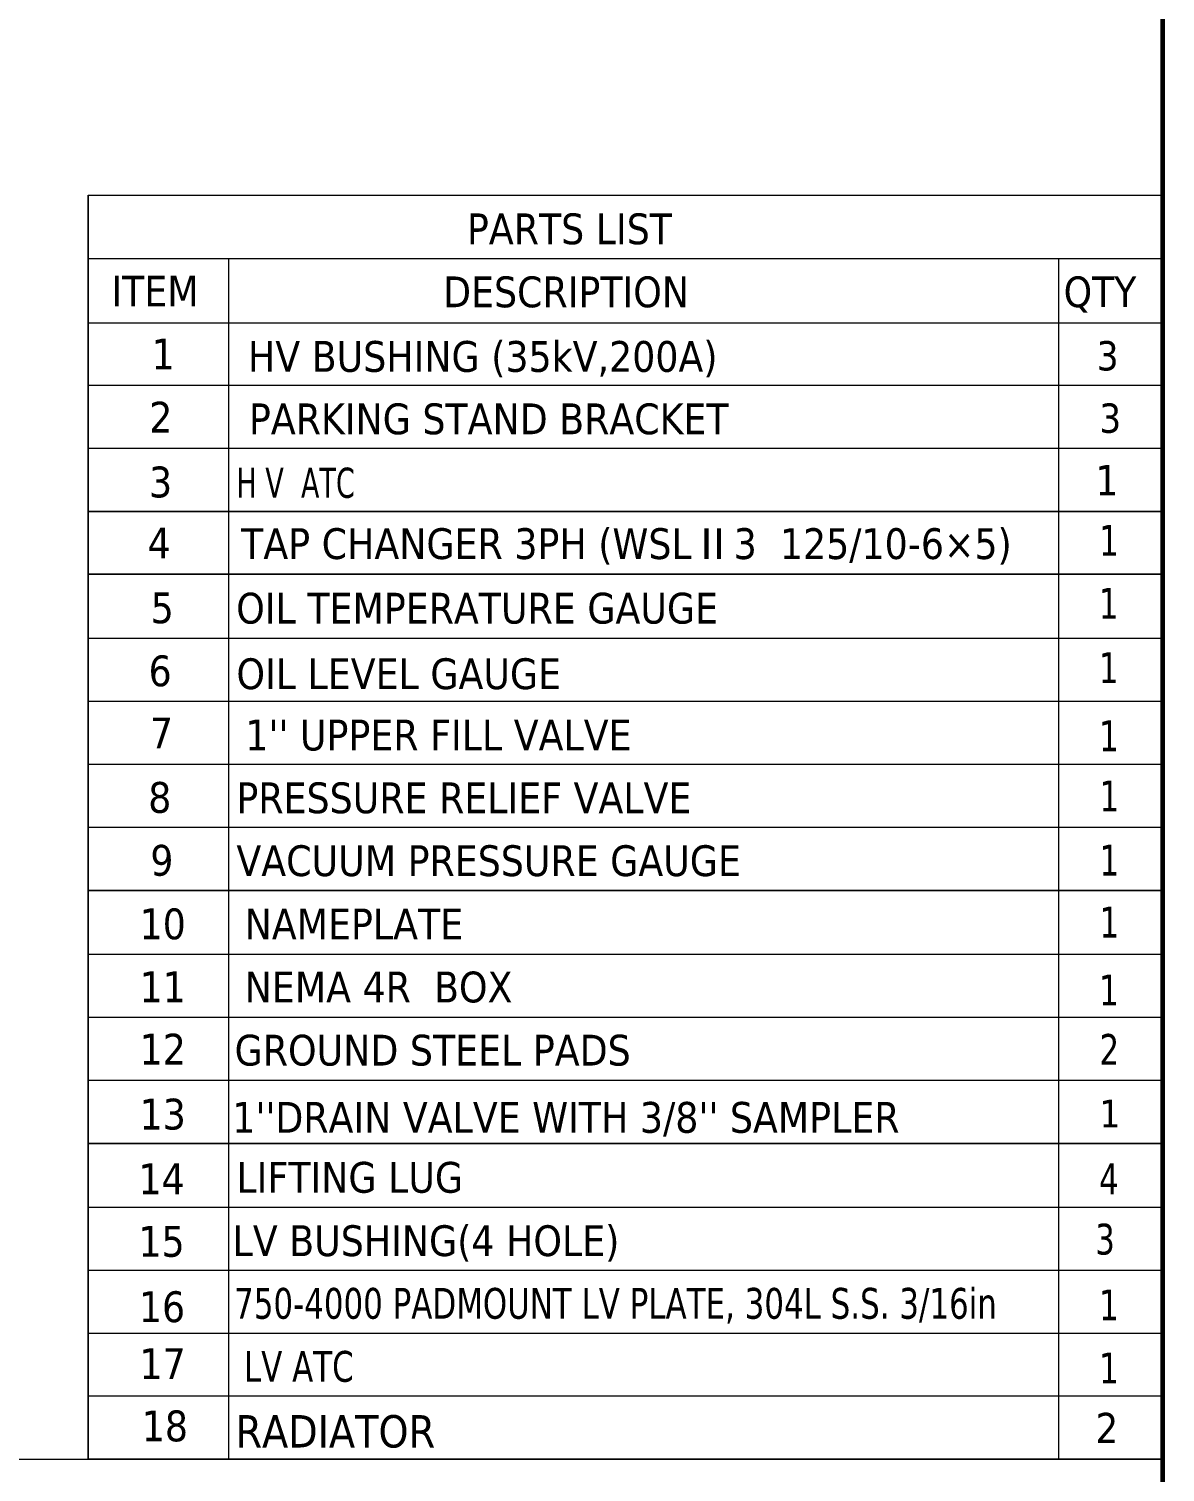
# Model space of a CAD drawing. Header units: millimetres. Extents: x 58520 to 122350, y -311274 to -166540.
# Drawn here: x 66563 to 68638, y -172385 to -169750 of the extents above; entities that cross this region are included whole.
import ezdxf

# ---------------------------------------------------------------- set-up
doc = ezdxf.new("R2010")
doc.units = ezdxf.units.MM
doc.header["$LTSCALE"] = 13
doc.layers.add('1', color=4, linetype='Continuous')
doc.layers.add('铁心', color=3, linetype='Continuous', lineweight=0)
doc.styles.add('Tahoma$001', font='tahoma.ttf', dxfattribs={"height": 2.159784})
doc.styles.add('Tahoma_txtstyle_28.93_0_0', font='tahoma.ttf')
doc.styles.add('Tahoma_txtstyle_30.40_0_0', font='tahoma.ttf')

msp = doc.modelspace()

# ---------------------------------------------------------------- linework, layer by layer
at = {"layer": '1', "const_width": 8.63}
msp.add_lwpolyline([(59160.93, -173594.86), (68633.25, -173594.86), (68633.25, -166786.63), (59160.93, -166786.63), (59160.93, -173594.86)], dxfattribs=at)
at = {"layer": '铁心'}
msp.add_line((64933.12, -172361.49), (68633.25, -172361.49), dxfattribs=at)
for points in [[(68633.25, -171786.14), (68633.25, -169823.28)], [(66671.3, -172361.49), (66671.3, -170053.89)], [(66671.3, -170053.89), (68633.25, -170053.89), (68633.25, -170168.96)], [(66671.3, -170053.89), (66671.3, -170168.96), (66671.3, -170168.96)], [(66671.3, -170168.96), (68633.25, -170168.96), (68633.25, -170286.42)], [(66671.3, -170168.96), (66671.3, -170286.42), (68633.25, -170286.42)], [(66927.7, -170168.96), (66927.7, -170286.42), (66927.7, -170286.42)], [(68443.09, -170168.96), (68443.09, -172361.49)], [(66671.3, -171323), (68633.25, -171323), (68633.25, -170286.42)], [(66671.3, -170286.42), (66671.3, -171323)], [(66927.7, -170286.42), (66927.7, -171323)], [(68633.25, -170401.01), (66671.3, -170401.01), (66671.3, -170401.01)], [(68633.25, -170516.08), (66671.3, -170516.08), (66671.3, -170516.08)], [(66671.3, -170631.15), (68633.25, -170631.15), (68633.25, -170745.74)], [(66671.3, -170631.15), (66671.3, -170745.74), (68633.25, -170745.74)], [(68633.25, -170631.15), (66671.3, -170631.15), (66671.3, -170631.15)], [(66671.3, -171555.05), (66671.3, -170631.15), (66671.3, -170631.15)], [(66927.7, -170631.15), (66927.7, -170745.74), (66927.7, -170745.74)], [(66671.3, -170745.74), (66671.3, -172361.49)], [(68633.25, -170745.74), (66671.3, -170745.74), (66671.3, -170745.74)], [(66927.7, -170745.74), (66927.7, -172361.49)], [(68633.25, -170863.2), (66671.3, -170863.2), (66671.3, -170863.2)], [(68633.25, -170863.2), (66671.3, -170863.2), (66671.3, -170863.2)], [(68633.25, -170978.27), (66671.3, -170978.27), (66671.3, -170978.27)], [(68633.25, -170978.27), (66671.3, -170978.27), (66671.3, -170978.27)], [(68633.25, -171092.86), (66671.3, -171092.86), (66671.3, -171092.86)], [(68633.25, -171092.86), (66671.3, -171092.86)], [(68633.25, -171207.93), (66671.3, -171207.93), (66671.3, -171207.93)], [(68633.25, -171207.93), (66671.3, -171207.93), (66671.3, -171207.93)], [(68633.25, -171323), (66671.3, -171323), (66671.3, -171323)], [(68633.25, -171439.98), (66671.3, -171439.98), (66671.3, -171439.98)], [(68633.25, -171555.05), (66671.3, -171555.05), (66671.3, -171555.05)], [(68633.25, -171670.12), (66671.3, -171670.12), (66671.3, -171670.12)], [(68633.25, -171784.71), (66671.3, -171784.71)], [(66671.3, -172361.49), (66671.3, -171784.71), (68633.25, -171784.71)], [(66671.3, -171784.71), (66671.3, -172361.49)], [(66927.7, -171784.71), (66927.7, -172361.49)], [(68633.25, -171901.69), (66671.3, -171901.69)], [(68633.25, -172016.76), (66671.3, -172016.76)], [(68633.25, -172131.83), (66671.3, -172131.83)], [(68633.25, -172246.42), (66671.3, -172246.42)], [(68633.25, -172361.49), (66671.3, -172361.49), (66671.3, -172361.49)], [(68633.25, -172361.49), (66671.3, -172361.49), (66671.3, -172361.49)]]:
    msp.add_lwpolyline(points, dxfattribs=at)

# ---------------------------------------------------------------- texts
for s, height, style, p in [('PARTS LIST', 56.232, 'Tahoma_txtstyle_30.40_0_0', (67362.94, -170143.18)), ('ITEM', 56.232, 'Tahoma_txtstyle_30.40_0_0', (66713.8, -170256.82)), ('DESCRIPTION', 56.2319, 'Tahoma_txtstyle_30.40_0_0', (67319.41, -170258.25)), ('QTY', 55.984, 'Tahoma$001', (68452.29, -170257.99)), ('1', 56.23, 'Tahoma_txtstyle_30.40_0_0', (66787.33, -170371.89)), (' HV BUSHING (35kV,200A)', 56.2319, 'Tahoma_txtstyle_30.40_0_0', (66942.14, -170376.12)), ('3', 53.5, 'Tahoma_txtstyle_28.93_0_0', (68512.44, -170373.56)), ('2', 56.23, 'Tahoma_txtstyle_30.40_0_0', (66783.03, -170486.95)), ('PARKING STAND BRACKET', 56.2319, 'Tahoma_txtstyle_30.40_0_0', (66964.98, -170490.07)), ('3', 53.5, 'Tahoma$001', (68517.21, -170487.43)), ('3', 56.23, 'Tahoma_txtstyle_30.40_0_0', (66782.55, -170605.37)), ('1', 55.19, 'Tahoma$001', (68510.53, -170601.55)), ('4', 56.23, 'Tahoma_txtstyle_30.40_0_0', (66780.17, -170716.62)), ('TAP CHANGER 3PH (WSLⅡ3  125/10-6×5)', 56.2319, 'Tahoma_txtstyle_30.40_0_0', (66950.81, -170717.88)), ('5', 56.23, 'Tahoma_txtstyle_30.40_0_0', (66785.58, -170835.03)), ('OIL TEMPERATURE GAUGE ', 56.2319, 'Tahoma_txtstyle_30.40_0_0', (66941.73, -170835.73)), ('6', 56.23, 'Tahoma_txtstyle_30.40_0_0', (66781.69, -170950.1)), ('OIL LEVEL GAUGE ', 56.2319, 'Tahoma_txtstyle_30.40_0_0', (66942.14, -170955.4)), ('7', 56.23, 'Tahoma_txtstyle_30.40_0_0', (66784.1, -171063.73)), ("1'' UPPER FILL VALVE", 56.2319, 'Tahoma_txtstyle_30.40_0_0', (66958.3, -171067.35)), ('8', 56.23, 'Tahoma_txtstyle_30.40_0_0', (66781.11, -171181.19)), ('PRESSURE RELIEF VALVE', 56.2319, 'Tahoma_txtstyle_30.40_0_0', (66942.14, -171181.92)), ('9', 56.23, 'Tahoma_txtstyle_30.40_0_0', (66784.94, -171296.02)), ('VACUUM PRESSURE GAUGE ', 56.2319, 'Tahoma_txtstyle_30.40_0_0', (66942.14, -171296.74)), ('10', 56.232, 'Tahoma_txtstyle_30.40_0_0', (66765.36, -171412.05)), ('NAMEPLATE', 56.232, 'Tahoma_txtstyle_30.40_0_0', (66957.14, -171412.27)), ('11', 56.232, 'Tahoma_txtstyle_30.40_0_0', (66765.36, -171527.12)), ('NEMA 4R  BOX', 56.2319, 'Tahoma_txtstyle_30.40_0_0', (66957.14, -171527.34)), ('12', 56.232, 'Tahoma_txtstyle_30.40_0_0', (66765.36, -171640.75)), ('GROUND STEEL PADS', 56.2319, 'Tahoma_txtstyle_30.40_0_0', (66938.8, -171642.66)), ('13', 56.232, 'Tahoma_txtstyle_30.40_0_0', (66765.36, -171759.4)), ("1''DRAIN VALVE WITH 3/8'' SAMPLER ", 56.2319, 'Tahoma_txtstyle_30.40_0_0', (66934.5, -171765.35)), ('1', 50.45, 'Tahoma$001', (68517.69, -171755.58)), ('14', 56.232, 'Tahoma_txtstyle_30.40_0_0', (66763.22, -171877.62)), ('LIFTING LUG', 56.2319, 'Tahoma_txtstyle_30.40_0_0', (66942.14, -171874.78)), ('15', 56.232, 'Tahoma_txtstyle_30.40_0_0', (66763.22, -171991.65)), ('LV BUSHING(4 HOLE)', 56.2319, 'Tahoma_txtstyle_30.40_0_0', (66935.11, -171990.49)), ('16', 56.232, 'Tahoma_txtstyle_30.40_0_0', (66764, -172111.03)), ('17', 56.232, 'Tahoma_txtstyle_30.40_0_0', (66765.05, -172215.06)), ('18', 56.232, 'Tahoma_txtstyle_30.40_0_0', (66769.31, -172328.63)), ('RADIATOR  ', 59.191, 'Tahoma_txtstyle_30.40_0_0', (66940.39, -172340)), ('2', 55.19, 'Tahoma$001', (68510.53, -172331.89))]:
    msp.add_text(s, height=height, dxfattribs=dict(at, style=style)).set_placement(p)
at = {"layer": '铁心', "style": 'Tahoma_txtstyle_30.40_0_0'}
for s, height, width, p in [('H V  ATC', 55, 0.76, (66942.14, -170606.15)), ('1', 56.23, 0.85, (68517.09, -170712.04)), ('1', 56.23, 0.85, (68516.79, -170826.84)), ('1', 56.23, 0.85, (68516.79, -170944.29)), ('1', 56.23, 0.85, (68517.01, -171068.78)), ('1', 56.23, 0.85, (68517.69, -171178.57)), ('1', 56.23, 0.85, (68517.69, -171295.78)), ('1', 56.23, 0.85, (68517.69, -171408.94)), ('1', 56.23, 0.85, (68517.01, -171532.88)), ('2', 56.23, 0.85, (68517.69, -171641.23)), ('4', 56.23, 0.85, (68517.01, -171877.61)), ('3', 56.23, 0.85, (68509.84, -171987.63)), ('750-4000 PADMOUNT LV PLATE, 304L S.S. 3/16in', 56.2319, 0.85, (66937.96, -172104.84)), ('1', 56.23, 0.85, (68517.01, -172107.75)), (' LV ATC', 56.232, 0.85, (66937.96, -172219.91)), ('1', 56.23, 0.85, (68517.01, -172222.82))]:
    msp.add_text(s, height=height, dxfattribs=dict(at, width=width)).set_placement(p)

doc.saveas('drawing.dxf')
